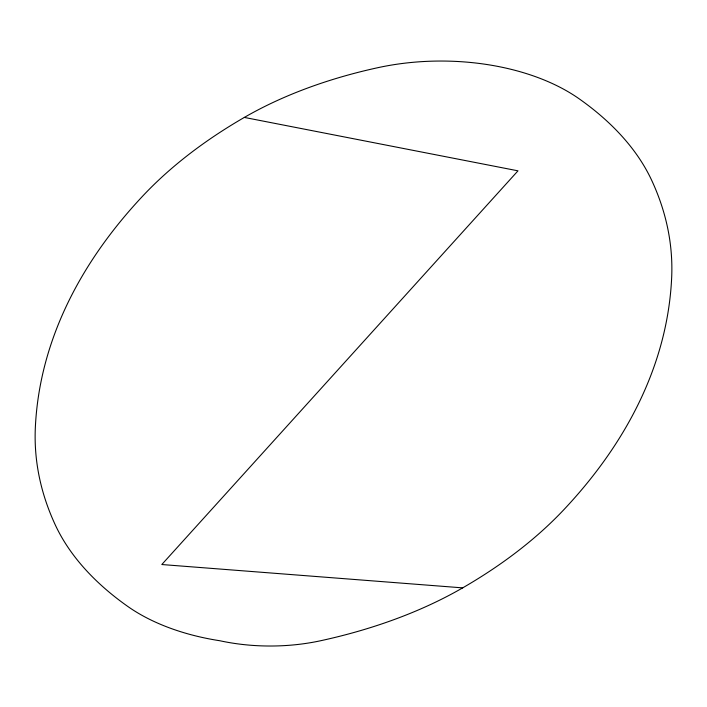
<?xml version="1.0" encoding="UTF-8"?>
<svg xmlns="http://www.w3.org/2000/svg" width="707" height="707" viewBox="0 0 707 707"><rect width="100%" height="100%" fill="white"/><g stroke="black" fill="none" stroke-linecap="round" stroke-linejoin="round"><path stroke-width="1.06" d="M462.67 587.871L161.806 564.531L517.992 170.829L244.33 117.424A590.318 340.818 0 0 0 142.717 196.06A891.81 514.882 0 0 0 35.35 427.408A590.318 340.818 0 0 0 55.252 524.841A376.919 217.615 0 0 0 127.826 606.473A178.738 103.195 0 0 0 219.797 640.736A143.512 82.852 0 0 0 320.854 640.692A400.224 231.065 0 0 0 462.67 587.871A590.318 340.818 0 0 0 564.283 509.234A891.81 514.882 0 0 0 671.65 277.886A590.318 340.818 0 0 0 651.748 180.453A376.919 217.615 0 0 0 579.174 98.821A178.738 103.195 0 0 0 377.883 67.678A376.919 217.615 0 0 0 244.33 117.424"/></g></svg>
